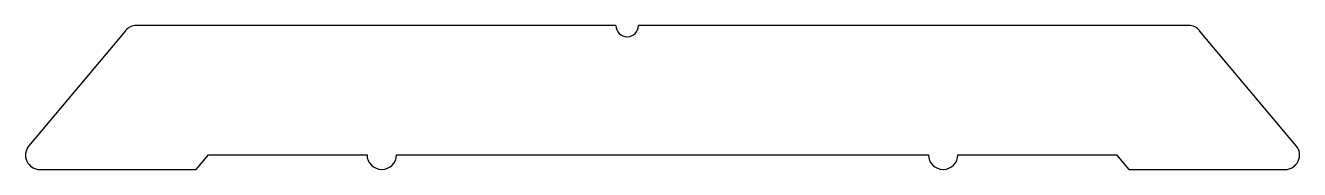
# Model space of a CAD drawing. Extents: x -11.3 to 11.3, y 2 to 4.6.
import ezdxf

# ---------------------------------------------------------------- set-up
doc = ezdxf.new("R2010")
doc.units = 0
doc.layers.get('0').update_dxf_attribs({"linetype": 'CONTINUOUS'})

msp = doc.modelspace()

# ---------------------------------------------------------------- linework, layer by layer
at = {"linetype": 'CONTINUOUS'}
for p, q in [((-0.861, 4.554), (-9.362, 4.554)), ((9.289, 4.554), (-0.464, 4.554)), ((-0.464, 4.554), (-0.464, 4.554)), ((9.289, 4.554), (9.289, 4.554)), ((-9.557, 4.463), (-11.269, 2.424)), ((11.195, 2.424), (9.483, 4.463)), ((-8.303, 2.006), (-8.083, 2.268)), ((-8.083, 2.268), (-5.274, 2.268)), ((-4.75, 2.268), (4.677, 2.268)), ((4.677, 2.268), (4.677, 2.268)), ((5.2, 2.268), (8.01, 2.268)), ((8.01, 2.268), (8.23, 2.006)), ((-11.074, 2.006), (-8.303, 2.006)), ((8.23, 2.006), (11.001, 2.006))]:
    msp.add_line(p, q, dxfattribs=at)
for centre, radius, start, end in [((-9.362, 4.3), 0.254, 90, 140), ((-0.663, 4.554), 0.198, 180, 0), ((9.289, 4.3), 0.254, 40, 90), ((-11.074, 2.26), 0.254, 139.9997, 269.9997), ((-5.012, 2.268), 0.262, 180, 0), ((4.938, 2.268), 0.262, 180, 360), ((11.001, 2.26), 0.254, 270, 40)]:
    msp.add_arc(centre, radius, start, end, dxfattribs=at)

doc.saveas('drawing.dxf')
